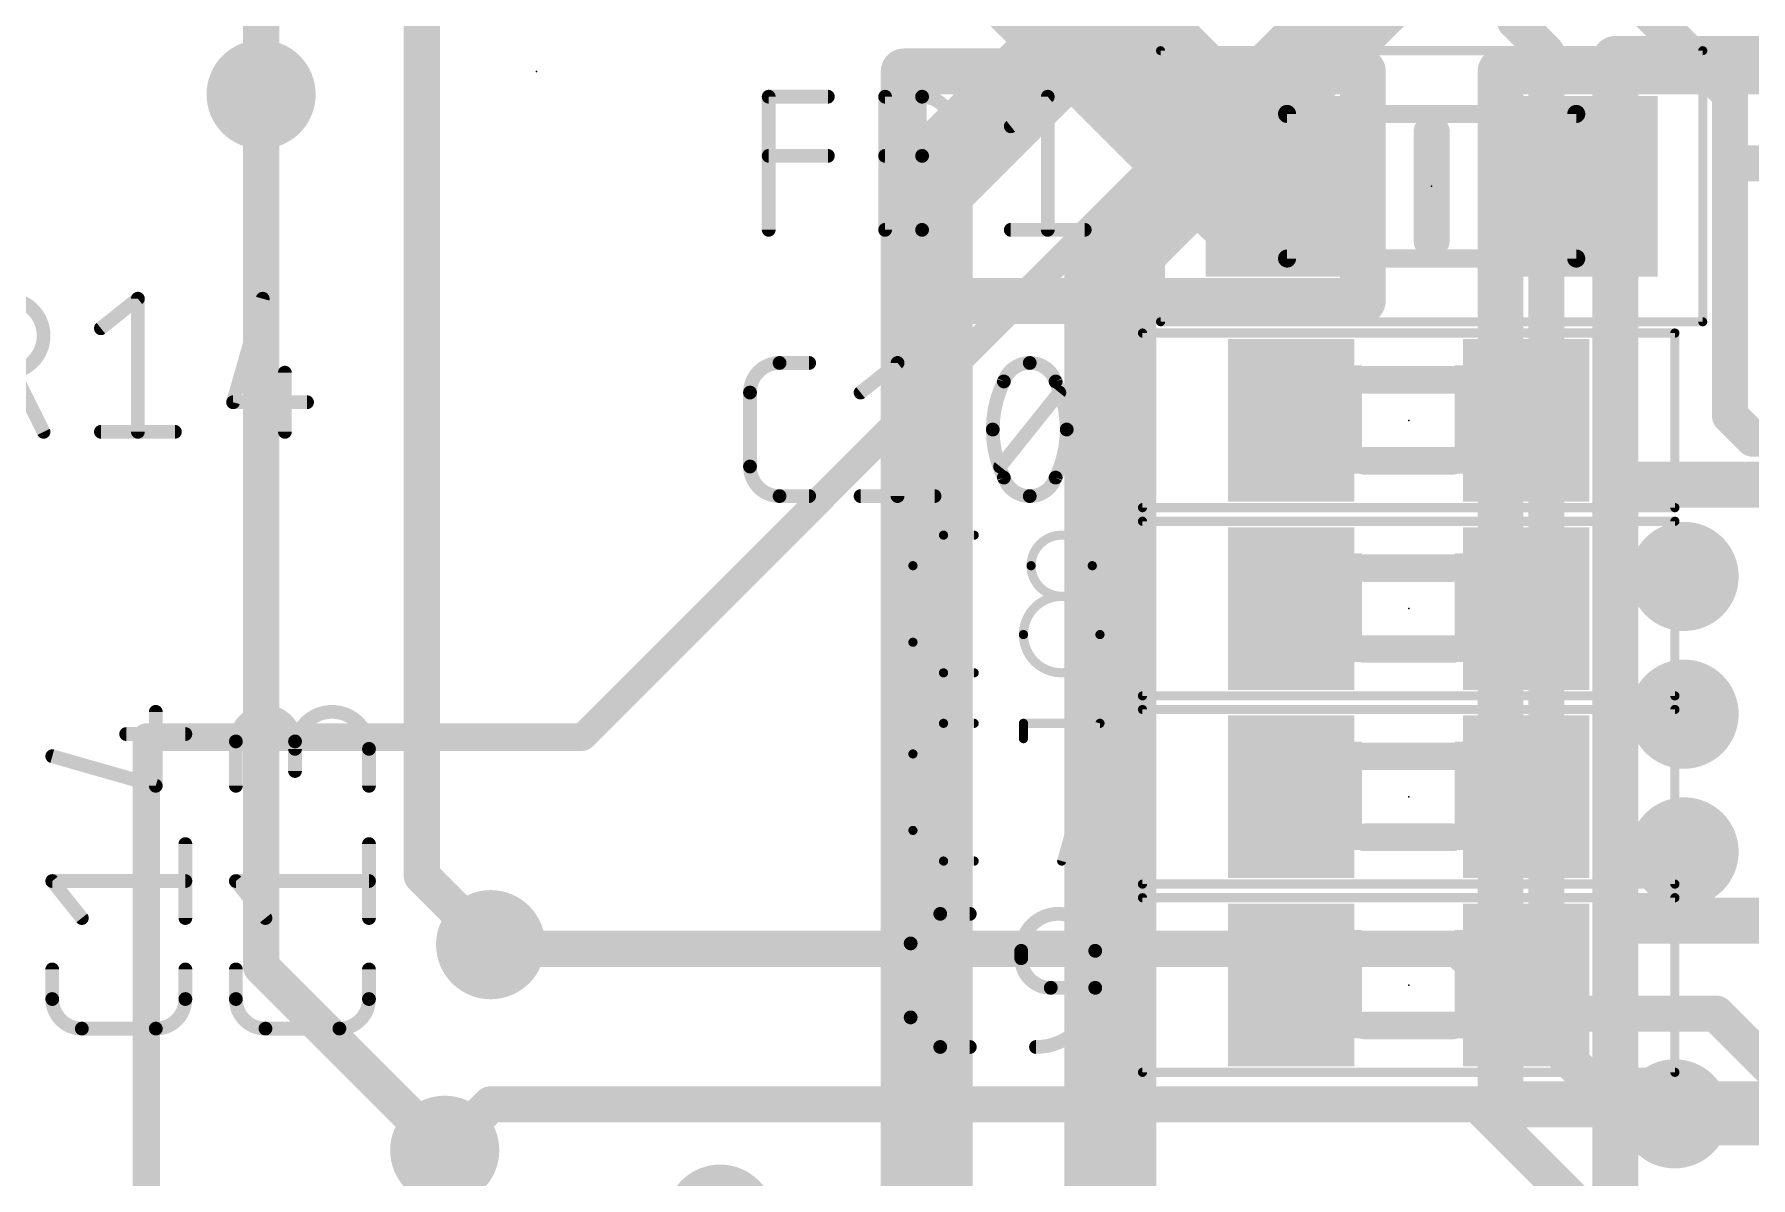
# Model space of a CAD drawing. Extents: x -2.4 to 71.8, y -0.8 to 95.3.
# Drawn here: x 34.94 to 44.44, y 19.66 to 25.99 of the extents above; entities that cross this region are included whole.
import ezdxf

# ---------------------------------------------------------------- set-up
doc = ezdxf.new("R2010")
doc.units = 0
for name, color, linetype in [('1', 12, 'CONTINUOUS'), ('15', 30, 'CONTINUOUS'), ('16', 132, 'CONTINUOUS'), ('18', 110, 'CONTINUOUS'), ('2', 41, 'CONTINUOUS'), ('21', 253, 'CONTINUOUS'), ('23', 53, 'CONTINUOUS'), ('24', 53, 'CONTINUOUS'), ('25', 253, 'CONTINUOUS'), ('39', 12, 'CONTINUOUS'), ('51', 253, 'CONTINUOUS')]:
    doc.layers.add(name, color=color, linetype=linetype)

# ---------------------------------------------------------------- blocks, each defined once
blk = doc.blocks.new('RECT')
blk.add_solid([(-0.5, -0.5), (0.5, -0.5), (-0.5, 0.5), (0.5, 0.5)])
blk = doc.blocks.new('ROUNDV')
at = {"const_width": 0.5}
blk.add_lwpolyline([(0, -0.25, 1), (0, 0.25, 1), (0, -0.25)], format="xyb", dxfattribs=at)

msp = doc.modelspace()

# ---------------------------------------------------------------- linework, layer by layer
at = {"layer": '1'}
for points, const_width in [([(41.6931, 25.146), (40.2795, 26.5596)], 0.8128), ([(43.688, 26.289), (44.323, 25.654)], 0.2), ([(39.751, 24.511), (39.751, 25.781)], 0.254), ([(39.751, 25.781), (42.291, 25.781)], 0.254), ([(42.291, 25.781), (42.291, 24.511)], 0.254), ([(43.053, 25.781), (43.053, 20.066)], 0.254), ([(44.577, 25.781), (43.053, 25.781)], 0.254), ([(44.323, 25.654), (44.323, 23.876)], 0.2), ([(41.872, 25.146), (41.6931, 25.146)], 0.8128), ([(42.291, 24.511), (39.751, 24.511)], 0.254), ([(44.45, 23.749), (44.323, 23.876)], 0.2), ([(46.352, 23.749), (44.45, 23.749)], 0.2), ([(43.053, 20.066), (44.577, 20.066)], 0.254), ([(44.0912, 19.939), (44.0166, 20.0136)], 0.2), ([(46.352, 19.939), (44.0912, 19.939)], 0.2)]:
    msp.add_lwpolyline(points, dxfattribs=dict(at, const_width=const_width))
for points, const_width in [([(39.8145, 25.781, 1), (39.6875, 25.781)], 0.127), ([(39.751, 25.8445, 1), (39.751, 25.7175)], 0.127), ([(42.3545, 25.781, 1), (42.2275, 25.781)], 0.127), ([(42.291, 25.7175, 1), (42.291, 25.8445)], 0.127), ([(43.1165, 25.781, 1), (42.9895, 25.781)], 0.127), ([(43.053, 25.8445, 1), (43.053, 25.7175)], 0.127), ([(44.373, 25.654, 1), (44.273, 25.654)], 0.1), ([(44.2876, 25.6186, 1), (44.3584, 25.6894)], 0.1), ([(41.6931, 25.3492, 1), (41.6931, 24.9428)], 0.4064), ([(41.872, 24.9428, 1), (41.872, 25.3492)], 0.4064), ([(41.5494, 25.0023, 1), (41.8368, 25.2897)], 0.4064), ([(39.751, 24.5745, 1), (39.751, 24.4475)], 0.127), ([(42.291, 24.4475, 1), (42.291, 24.5745)], 0.127), ([(39.6875, 24.511, 1), (39.8145, 24.511)], 0.127), ([(42.2275, 24.511, 1), (42.3545, 24.511)], 0.127), ([(44.3584, 23.9114, 1), (44.2876, 23.8406)], 0.1), ([(44.273, 23.876, 1), (44.373, 23.876)], 0.1), ([(44.45, 23.799, 1), (44.45, 23.699)], 0.1), ([(44.4146, 23.7136, 1), (44.4854, 23.7844)], 0.1), ([(43.053, 20.1295, 1), (43.053, 20.0025)], 0.127), ([(42.9895, 20.066, 1), (43.1165, 20.066)], 0.127), ([(44.0519, 20.0489, 1), (43.9812, 19.9782)], 0.1), ([(44.0912, 19.989, 1), (44.0912, 19.889)], 0.1), ([(44.0558, 19.9036, 1), (44.1265, 19.9744)], 0.1)]:
    msp.add_lwpolyline(points, format="xyb", dxfattribs=dict(at, const_width=const_width))
at = {"layer": '15'}
for points, const_width in [([(43.942, 28.067), (37.973, 22.098)], 0.1524), ([(45.847, 25.8503), (43.688, 25.8503)], 0.254), ([(43.688, 25.8503), (43.688, 16.891)], 0.254), ([(37.973, 22.098), (35.56, 22.098)], 0.1524), ([(35.56, 22.098), (35.56, 19.177)], 0.1524), ([(37.488, 20.9265), (37.465, 20.9495)], 0.2), ([(42.818, 20.9265), (37.488, 20.9265)], 0.2), ([(43.7309, 20.0136), (42.818, 20.9265)], 0.2), ([(37.211, 19.812), (37.465, 20.066)], 0.2), ([(42.926, 20.066), (37.465, 20.066)], 0.2), ([(44.323, 18.669), (42.926, 20.066)], 0.2), ([(44.0166, 20.0136), (43.7309, 20.0136)], 0.2)]:
    msp.add_lwpolyline(points, dxfattribs=dict(at, const_width=const_width))
for points, const_width in [([(43.688, 25.9138, 1), (43.688, 25.7868)], 0.127), ([(43.7515, 25.8503, 1), (43.6245, 25.8503)], 0.127), ([(35.56, 22.1361, 1), (35.56, 22.0599)], 0.0762), ([(35.5981, 22.098, 1), (35.5219, 22.098)], 0.0762), ([(37.9461, 22.1249, 1), (37.9999, 22.0711)], 0.0762), ([(37.973, 22.0599, 1), (37.973, 22.1361)], 0.0762), ([(37.5004, 20.9849, 1), (37.4296, 20.9141)], 0.1), ([(37.488, 20.9765, 1), (37.488, 20.8765)], 0.1), ([(37.4526, 20.8911, 1), (37.5234, 20.9619)], 0.1), ([(42.8534, 20.9619, 1), (42.7827, 20.8911)], 0.1), ([(42.818, 20.8765, 1), (42.818, 20.9765)], 0.1), ([(37.465, 20.116, 1), (37.465, 20.016)], 0.1), ([(37.5004, 20.0306, 1), (37.4296, 20.1014)], 0.1), ([(42.9614, 20.1014, 1), (42.8906, 20.0306)], 0.1), ([(42.926, 20.016, 1), (42.926, 20.116)], 0.1), ([(43.7309, 20.0636, 1), (43.7309, 19.9636)], 0.1), ([(43.6956, 19.9782, 1), (43.7663, 20.0489)], 0.1), ([(44.0166, 19.9636, 1), (44.0166, 20.0636)], 0.1), ([(37.1756, 19.8474, 1), (37.2464, 19.7766)], 0.1)]:
    msp.add_lwpolyline(points, format="xyb", dxfattribs=dict(at, const_width=const_width))
at = {"layer": '16'}
for points, const_width in [([(36.195, 26.67), (36.195, 25.654)], 0.2), ([(43.688, 26.289), (44.323, 25.654)], 0.2), ([(44.323, 25.654), (44.323, 25.273)], 0.2), ([(44.323, 25.273), (45.3893, 25.273)], 0.2), ([(44.577, 23.495), (43.688, 23.495)], 0.254), ([(43.688, 23.495), (43.688, 21.082)], 0.254), ([(43.688, 21.082), (44.577, 21.082)], 0.254)]:
    msp.add_lwpolyline(points, dxfattribs=dict(at, const_width=const_width))
for points, const_width in [([(44.373, 25.654, 1), (44.273, 25.654)], 0.1), ([(44.2876, 25.6186, 1), (44.3584, 25.6894)], 0.1), ([(36.145, 25.654, 1), (36.245, 25.654)], 0.1), ([(44.323, 25.323, 1), (44.323, 25.223)], 0.1), ([(44.273, 25.273, 1), (44.373, 25.273)], 0.1), ([(43.688, 23.5585, 1), (43.688, 23.4315)], 0.127), ([(43.7515, 23.495, 1), (43.6245, 23.495)], 0.127), ([(43.688, 21.1455, 1), (43.688, 21.0185)], 0.127), ([(43.6245, 21.082, 1), (43.7515, 21.082)], 0.127)]:
    msp.add_lwpolyline(points, format="xyb", dxfattribs=dict(at, const_width=const_width))
at = {"layer": '2'}
for points, const_width in [([(43.1335, 29.0025), (43.1335, 26.0593)], 0.2), ([(37.084, 21.3305), (37.084, 26.67)], 0.2), ([(39.878, 25.146), (41.148, 26.416)], 0.508), ([(40.894, 24.765), (42.418, 26.289)], 0.508), ([(43.1335, 26.0593), (43.307, 25.8858)], 0.2), ([(43.307, 25.8858), (43.307, 20.701)], 0.2), ([(36.195, 25.654), (36.195, 20.828)], 0.2), ([(39.878, 13.97), (39.878, 25.146)], 0.508), ([(40.894, 13.208), (40.894, 24.765)], 0.508), ([(37.465, 20.9495), (37.084, 21.3305)], 0.2), ([(36.195, 20.828), (37.211, 19.812)], 0.2), ([(43.307, 20.701), (43.4399, 20.5681)], 0.2), ([(43.4399, 20.5681), (44.2463, 20.5681)], 0.2), ([(44.2463, 20.5681), (45.1294, 19.685)], 0.2)]:
    msp.add_lwpolyline(points, dxfattribs=dict(at, const_width=const_width))
for points, const_width in [([(43.1689, 26.0947, 1), (43.0981, 26.024)], 0.1), ([(43.0835, 26.0593, 1), (43.1835, 26.0593)], 0.1), ([(43.357, 25.8858, 1), (43.257, 25.8858)], 0.1), ([(43.2716, 25.8505, 1), (43.3424, 25.9212)], 0.1), ([(36.245, 25.654, 1), (36.145, 25.654)], 0.1), ([(40.005, 25.146, 1), (39.751, 25.146)], 0.254), ([(39.7882, 25.2358, 1), (39.9678, 25.0562)], 0.254), ([(41.021, 24.765, 1), (40.767, 24.765)], 0.254), ([(40.8042, 24.8548, 1), (40.9838, 24.6752)], 0.254), ([(37.1194, 21.3659, 1), (37.0486, 21.2951)], 0.1), ([(37.034, 21.3305, 1), (37.134, 21.3305)], 0.1), ([(37.4296, 20.9141, 1), (37.5004, 20.9849)], 0.1), ([(36.2304, 20.8634, 1), (36.1596, 20.7926)], 0.1), ([(36.145, 20.828, 1), (36.245, 20.828)], 0.1), ([(43.3424, 20.7364, 1), (43.2716, 20.6656)], 0.1), ([(43.257, 20.701, 1), (43.357, 20.701)], 0.1), ([(43.4399, 20.6181, 1), (43.4399, 20.5181)], 0.1), ([(43.4046, 20.5327, 1), (43.4753, 20.6034)], 0.1), ([(44.2816, 20.6034, 1), (44.2109, 20.5327)], 0.1), ([(44.2463, 20.5181, 1), (44.2463, 20.6181)], 0.1), ([(37.1756, 19.7766, 1), (37.2464, 19.8474)], 0.1)]:
    msp.add_lwpolyline(points, format="xyb", dxfattribs=dict(at, const_width=const_width))
at = {"layer": '21', "const_width": 0.2}
msp.add_lwpolyline([(42.672, 25.446), (42.672, 24.846)], dxfattribs=at)
at = {"layer": '21', "const_width": 0.1}
for points in [[(42.722, 25.446, 1), (42.622, 25.446)], [(42.622, 24.846, 1), (42.722, 24.846)]]:
    msp.add_lwpolyline(points, format="xyb", dxfattribs=at)
at = {"layer": '23'}
for p in [(42.672, 25.146), (42.545, 23.8506), (42.545, 22.8092), (42.545, 21.7678), (42.545, 20.7264)]:
    msp.add_point(p, dxfattribs=at)
at = {"layer": '24'}
msp.add_point((37.719, 25.781), dxfattribs=at)
at = {"layer": '25'}
for points, const_width in [([(39.0036, 24.9047), (39.0036, 25.6413)], 0.0762), ([(39.0036, 25.6413), (39.331, 25.6413)], 0.0762), ([(39.6478, 24.9047), (39.6478, 25.6413)], 0.0762), ([(39.6478, 25.6413), (39.8524, 25.6413)], 0.0762), ([(40.3432, 25.4776), (40.5478, 25.6413)], 0.0762), ([(40.5478, 25.6413), (40.5478, 24.9047)], 0.0762), ([(39.0036, 25.3139), (39.331, 25.3139)], 0.0762), ([(39.6478, 25.3139), (39.8524, 25.3139)], 0.0762), ([(39.8524, 24.9047), (39.6478, 24.9047)], 0.0762), ([(40.3432, 24.9047), (40.7524, 24.9047)], 0.0762), ([(35.3085, 24.36), (35.5131, 24.5237)], 0.0762), ([(35.5131, 24.5237), (35.5131, 23.7871)], 0.0762), ([(36.2037, 24.5237), (36.04, 23.9508)], 0.0762), ([(34.9913, 23.7871), (34.8276, 24.1145)], 0.0762), ([(36.3265, 24.1145), (36.3265, 23.7871)], 0.0762), ([(39.0638, 24.1681), (39.2275, 24.1681)], 0.0762), ([(39.512, 24.0044), (39.7166, 24.1681)], 0.0762), ([(39.7166, 24.1681), (39.7166, 23.4315)], 0.0762), ([(38.9001, 23.5952), (38.9001, 24.0044)], 0.0762), ([(40.2844, 23.5952), (40.6118, 24.0044)], 0.0762), ([(36.04, 23.9508), (36.4492, 23.9508)], 0.0762), ([(35.3085, 23.7871), (35.7177, 23.7871)], 0.0762), ([(39.2275, 23.4315), (39.0638, 23.4315)], 0.0762), ([(39.512, 23.4315), (39.9212, 23.4315)], 0.0762), ([(39.9711, 23.2156), (40.1405, 23.2156)], 0.0508), ([(39.8018, 22.6229), (39.8018, 23.0463)], 0.0508), ([(40.1405, 22.4536), (39.9711, 22.4536)], 0.0508), ([(35.6122, 21.8285), (35.6122, 22.2378)], 0.0762), ([(35.4485, 22.115), (35.7759, 22.115)], 0.0762), ([(39.9711, 22.1742), (40.1405, 22.1742)], 0.0508), ([(40.4133, 22.0895), (40.4133, 22.1742)], 0.0508), ([(40.4133, 22.1742), (40.8366, 22.1742)], 0.0508), ([(40.8366, 22.1742), (40.625, 21.4122)], 0.0508), ([(36.0553, 21.8285), (36.0553, 22.0741)], 0.0762), ([(36.3827, 22.0741), (36.3827, 21.9104)], 0.0762), ([(36.7919, 21.8285), (36.7919, 22.0331)], 0.0762), ([(35.0393, 21.9922), (35.6122, 21.8285)], 0.0762), ([(39.8018, 21.5815), (39.8018, 22.0049)], 0.0508), ([(35.7759, 21.097), (35.7759, 21.5062)], 0.0762), ([(36.7919, 21.097), (36.7919, 21.5062)], 0.0762), ([(40.1405, 21.4122), (39.9711, 21.4122)], 0.0508), ([(35.203, 21.097), (35.0393, 21.3016)], 0.0762), ([(35.0393, 21.3016), (35.7759, 21.3016)], 0.0762), ([(36.219, 21.097), (36.0553, 21.3016)], 0.0762), ([(36.0553, 21.3016), (36.7919, 21.3016)], 0.0762), ([(39.9528, 21.1201), (40.1165, 21.1201)], 0.0762), ([(39.7891, 20.5472), (39.7891, 20.9564)], 0.0762), ([(40.401, 20.8746), (40.401, 20.9155)], 0.0762), ([(40.8102, 20.9155), (40.8102, 20.7109)], 0.0762), ([(35.0393, 20.6488), (35.0393, 20.8125)], 0.0762), ([(35.7759, 20.8125), (35.7759, 20.6488)], 0.0762), ([(36.0553, 20.6488), (36.0553, 20.8125)], 0.0762), ([(36.7919, 20.8125), (36.7919, 20.6488)], 0.0762), ([(40.8102, 20.7109), (40.5647, 20.7109)], 0.0762), ([(35.6122, 20.4851), (35.203, 20.4851)], 0.0762), ([(36.6282, 20.4851), (36.219, 20.4851)], 0.0762), ([(40.1165, 20.3835), (39.9528, 20.3835)], 0.0762)]:
    msp.add_lwpolyline(points, dxfattribs=dict(at, const_width=const_width))
for points, const_width in [([(39.0036, 25.6604, 1), (39.0036, 25.6223)], 0.0381), ([(39.0227, 25.6413, 1), (38.9846, 25.6413)], 0.0381), ([(39.331, 25.6223, 1), (39.331, 25.6604)], 0.0381), ([(39.6668, 25.6413, 1), (39.6287, 25.6413)], 0.0381), ([(39.6478, 25.6604, 1), (39.6478, 25.6223)], 0.0381), ([(39.8524, 25.3139, 1), (39.8524, 25.6413)], 0.0762), ([(39.8524, 25.6604, 1), (39.8524, 25.6223)], 0.0381), ([(39.8524, 25.6223, 1), (39.8524, 25.6604)], 0.0381), ([(40.5668, 25.6413, 1), (40.5287, 25.6413)], 0.0381), ([(40.5597, 25.6264, 1), (40.5359, 25.6562)], 0.0381), ([(40.3313, 25.4925, 1), (40.3551, 25.4627)], 0.0381), ([(39.0036, 25.333, 1), (39.0036, 25.2949)], 0.0381), ([(39.331, 25.2949, 1), (39.331, 25.333)], 0.0381), ([(39.6478, 25.333, 1), (39.6478, 25.2949)], 0.0381), ([(39.8524, 24.9047, 1), (39.8524, 25.3139)], 0.0762), ([(39.8524, 25.333, 1), (39.8524, 25.2949)], 0.0381), ([(39.8524, 25.333, 1), (39.8524, 25.2949)], 0.0381), ([(39.8524, 25.2949, 1), (39.8524, 25.333)], 0.0381), ([(38.9846, 24.9047, 1), (39.0227, 24.9047)], 0.0381), ([(39.6478, 24.9238, 1), (39.6478, 24.8857)], 0.0381), ([(39.6287, 24.9047, 1), (39.6668, 24.9047)], 0.0381), ([(39.8524, 24.9237, 1), (39.8524, 24.8856)], 0.0381), ([(39.8524, 24.8857, 1), (39.8524, 24.9238)], 0.0381), ([(40.3432, 24.9238, 1), (40.3432, 24.8857)], 0.0381), ([(40.5287, 24.9047, 1), (40.5668, 24.9047)], 0.0381), ([(40.7524, 24.8857, 1), (40.7524, 24.9238)], 0.0381), ([(34.7867, 24.1145, 1), (34.7867, 24.5237)], 0.0762), ([(35.5322, 24.5237, 1), (35.4941, 24.5237)], 0.0381), ([(35.525, 24.5088, 1), (35.5012, 24.5386)], 0.0381), ([(36.222, 24.5185, 1), (36.1854, 24.5289)], 0.0381), ([(35.2966, 24.3749, 1), (35.3204, 24.3451)], 0.0381), ([(36.3455, 24.1145, 1), (36.3074, 24.1145)], 0.0381), ([(39.0638, 24.1681, 0.4142), (38.9001, 24.0044)], 0.0762), ([(39.0638, 24.1872, 1), (39.0638, 24.1491)], 0.0381), ([(39.0638, 24.1491, 1), (39.0638, 24.1871)], 0.0381), ([(39.2275, 24.1491, 1), (39.2275, 24.1872)], 0.0381), ([(39.7357, 24.1681, 1), (39.6976, 24.1681)], 0.0381), ([(39.7285, 24.1532, 1), (39.7047, 24.183)], 0.0381), ([(40.4481, 24.1681, 0.3205), (40.3049, 24.0658)], 0.0762), ([(40.5914, 24.0658, 0.3205), (40.4481, 24.1681)], 0.0762), ([(40.4481, 24.1871, 1), (40.4481, 24.1491)], 0.0381), ([(40.4481, 24.1491, 1), (40.4481, 24.1872)], 0.0381), ([(38.9192, 24.0044, 1), (38.8811, 24.0044)], 0.0381), ([(39.5001, 24.0193, 1), (39.5239, 23.9895)], 0.0381), ([(40.3049, 24.0658, 0.1139), (40.2435, 23.7998)], 0.0762), ([(40.2869, 24.072, 1), (40.3229, 24.0596)], 0.0381), ([(40.322, 24.0574, 1), (40.2878, 24.0741)], 0.0381), ([(40.6085, 24.0741, 1), (40.5742, 24.0574)], 0.0381), ([(40.6528, 23.7998, 0.1139), (40.5914, 24.0658)], 0.0762), ([(40.5733, 24.0596, 1), (40.6094, 24.072)], 0.0381), ([(40.6267, 23.9925, 1), (40.597, 24.0163)], 0.0381), ([(36.04, 23.9698, 1), (36.04, 23.9317)], 0.0381), ([(36.0217, 23.956, 1), (36.0583, 23.9456)], 0.0381), ([(36.4492, 23.9317, 1), (36.4492, 23.9698)], 0.0381), ([(38.8811, 24.0044, 1), (38.9192, 24.0044)], 0.0381), ([(40.2435, 23.7998, 0.1139), (40.3049, 23.5338)], 0.0762), ([(40.2626, 23.7998, 1), (40.2245, 23.7998)], 0.0381), ([(40.5914, 23.5338, 0.1139), (40.6528, 23.7998)], 0.0762), ([(40.6718, 23.7998, 1), (40.6337, 23.7998)], 0.0381), ([(34.9743, 23.7786, 1), (35.0084, 23.7956)], 0.0381), ([(35.3085, 23.8062, 1), (35.3085, 23.7681)], 0.0381), ([(35.4941, 23.7871, 1), (35.5322, 23.7871)], 0.0381), ([(35.7177, 23.7681, 1), (35.7177, 23.8062)], 0.0381), ([(36.3074, 23.7871, 1), (36.3455, 23.7871)], 0.0381), ([(40.2245, 23.7998, 1), (40.2626, 23.7998)], 0.0381), ([(40.6337, 23.7998, 1), (40.6718, 23.7998)], 0.0381), ([(38.9001, 23.5952, 0.4142), (39.0638, 23.4315)], 0.0762), ([(38.9192, 23.5952, 1), (38.8811, 23.5952)], 0.0381), ([(38.8811, 23.5952, 1), (38.9192, 23.5952)], 0.0381), ([(40.2696, 23.6071, 1), (40.2993, 23.5833)], 0.0381), ([(40.3049, 23.5338, 0.3205), (40.4481, 23.4315)], 0.0762), ([(40.3229, 23.54, 1), (40.2869, 23.5276)], 0.0381), ([(40.2878, 23.5255, 1), (40.322, 23.5422)], 0.0381), ([(40.4481, 23.4315, 0.3205), (40.5914, 23.5338)], 0.0762), ([(40.5742, 23.5422, 1), (40.6085, 23.5255)], 0.0381), ([(40.6094, 23.5276, 1), (40.5733, 23.54)], 0.0381), ([(39.0638, 23.4505, 1), (39.0638, 23.4124)], 0.0381), ([(39.0638, 23.4124, 1), (39.0638, 23.4505)], 0.0381), ([(39.2275, 23.4124, 1), (39.2275, 23.4505)], 0.0381), ([(39.512, 23.4505, 1), (39.512, 23.4124)], 0.0381), ([(39.9212, 23.4124, 1), (39.9212, 23.4505)], 0.0381), ([(40.4481, 23.4505, 1), (40.4481, 23.4125)], 0.0381), ([(40.4481, 23.4125, 1), (40.4481, 23.4505)], 0.0381), ([(39.6976, 23.4315, 1), (39.7357, 23.4315)], 0.0381), ([(39.9711, 23.2156, 0.4142), (39.8018, 23.0463)], 0.0508), ([(39.9711, 23.2283, 1), (39.9711, 23.2029)], 0.0254), ([(39.9711, 23.2029, 1), (39.9711, 23.2283)], 0.0254), ([(40.1405, 23.2029, 1), (40.1405, 23.2283)], 0.0254), ([(40.7943, 23.0463, 1), (40.4556, 23.0463)], 0.0508), ([(39.8145, 23.0463, 1), (39.7891, 23.0463)], 0.0254), ([(39.7891, 23.0463, 1), (39.8145, 23.0463)], 0.0254), ([(40.4556, 23.0463, 1), (40.7943, 23.0463)], 0.0508), ([(40.4683, 23.0463, 1), (40.4429, 23.0463)], 0.0254), ([(40.4429, 23.0463, 1), (40.4683, 23.0463)], 0.0254), ([(40.807, 23.0463, 1), (40.7816, 23.0463)], 0.0254), ([(40.7816, 23.0463, 1), (40.807, 23.0463)], 0.0254), ([(40.8366, 22.6653, 1), (40.4133, 22.6653)], 0.0508), ([(39.8018, 22.6229, 0.4142), (39.9711, 22.4536)], 0.0508), ([(39.8145, 22.6229, 1), (39.7891, 22.6229)], 0.0254), ([(39.7891, 22.6229, 1), (39.8145, 22.6229)], 0.0254), ([(40.4133, 22.6653, 1), (40.8366, 22.6653)], 0.0508), ([(40.426, 22.6653, 1), (40.4006, 22.6653)], 0.0254), ([(40.4006, 22.6653, 1), (40.426, 22.6653)], 0.0254), ([(40.8493, 22.6653, 1), (40.8239, 22.6653)], 0.0254), ([(40.8239, 22.6653, 1), (40.8493, 22.6653)], 0.0254), ([(39.9711, 22.4663, 1), (39.9711, 22.4409)], 0.0254), ([(39.9711, 22.4409, 1), (39.9711, 22.4663)], 0.0254), ([(40.1405, 22.4409, 1), (40.1405, 22.4663)], 0.0254), ([(35.6313, 22.2378, 1), (35.5932, 22.2378)], 0.0381), ([(36.3827, 22.0741, 1), (36.0553, 22.0741)], 0.0762), ([(36.7919, 22.0331, 1), (36.3827, 22.0331)], 0.0762), ([(35.4485, 22.134, 1), (35.4485, 22.0959)], 0.0381), ([(35.7759, 22.0959, 1), (35.7759, 22.134)], 0.0381), ([(39.9711, 22.1742, 0.4142), (39.8018, 22.0049)], 0.0508), ([(39.9711, 22.1869, 1), (39.9711, 22.1615)], 0.0254), ([(39.9711, 22.1615, 1), (39.9711, 22.1869)], 0.0254), ([(40.1405, 22.1615, 1), (40.1405, 22.1869)], 0.0254), ([(40.426, 22.1742, 1), (40.4006, 22.1742)], 0.0254), ([(40.4133, 22.1869, 1), (40.4133, 22.1615)], 0.0254), ([(40.8489, 22.1708, 1), (40.8244, 22.1776)], 0.0254), ([(40.8366, 22.1615, 1), (40.8366, 22.1869)], 0.0254), ([(36.0744, 22.0741, 1), (36.0363, 22.0741)], 0.0381), ([(36.0363, 22.0741, 1), (36.0744, 22.0741)], 0.0381), ([(36.4017, 22.0741, 1), (36.3636, 22.0741)], 0.0381), ([(36.3636, 22.0741, 1), (36.4017, 22.0741)], 0.0381), ([(36.3636, 22.0331, 1), (36.4017, 22.0331)], 0.0381), ([(36.8109, 22.0331, 1), (36.7728, 22.0331)], 0.0381), ([(36.7728, 22.0331, 1), (36.8109, 22.0331)], 0.0381), ([(40.4006, 22.0895, 1), (40.426, 22.0895)], 0.0254), ([(35.0445, 22.0105, 1), (35.0341, 21.9739)], 0.0381), ([(39.8145, 22.0049, 1), (39.7891, 22.0049)], 0.0254), ([(39.7891, 22.0049, 1), (39.8145, 22.0049)], 0.0254), ([(35.5932, 21.8285, 1), (35.6313, 21.8285)], 0.0381), ([(35.607, 21.8102, 1), (35.6174, 21.8468)], 0.0381), ([(36.0363, 21.8285, 1), (36.0744, 21.8285)], 0.0381), ([(36.3636, 21.9104, 1), (36.4017, 21.9104)], 0.0381), ([(36.7728, 21.8285, 1), (36.8109, 21.8285)], 0.0381), ([(39.8018, 21.5815, 0.4142), (39.9711, 21.4122)], 0.0508), ([(39.8145, 21.5815, 1), (39.7891, 21.5815)], 0.0254), ([(39.7891, 21.5815, 1), (39.8145, 21.5815)], 0.0254), ([(35.795, 21.5062, 1), (35.7569, 21.5062)], 0.0381), ([(36.8109, 21.5062, 1), (36.7728, 21.5062)], 0.0381), ([(39.9711, 21.4249, 1), (39.9711, 21.3995)], 0.0254), ([(39.9711, 21.3995, 1), (39.9711, 21.4249)], 0.0254), ([(40.1405, 21.3995, 1), (40.1405, 21.4249)], 0.0254), ([(40.6127, 21.4156, 1), (40.6372, 21.4088)], 0.0254), ([(35.0542, 21.3135, 1), (35.0244, 21.2897)], 0.0381), ([(35.0393, 21.3207, 1), (35.0393, 21.2826)], 0.0381), ([(35.7759, 21.2826, 1), (35.7759, 21.3207)], 0.0381), ([(36.0702, 21.3135, 1), (36.0404, 21.2897)], 0.0381), ([(36.0553, 21.3207, 1), (36.0553, 21.2826)], 0.0381), ([(36.7919, 21.2826, 1), (36.7919, 21.3207)], 0.0381), ([(35.1881, 21.0851, 1), (35.2179, 21.1089)], 0.0381), ([(35.7569, 21.097, 1), (35.795, 21.097)], 0.0381), ([(36.2041, 21.0851, 1), (36.2339, 21.1089)], 0.0381), ([(36.7728, 21.097, 1), (36.8109, 21.097)], 0.0381), ([(39.9528, 21.1201, 0.4142), (39.7891, 20.9564)], 0.0762), ([(39.9528, 21.1392, 1), (39.9528, 21.1011)], 0.0381), ([(39.9528, 21.1011, 1), (39.9528, 21.1391)], 0.0381), ([(40.1165, 21.1011, 1), (40.1165, 21.1392)], 0.0381), ([(40.8102, 20.9155, 1), (40.401, 20.9155)], 0.0762), ([(39.8082, 20.9564, 1), (39.7701, 20.9564)], 0.0381), ([(39.7701, 20.9564, 1), (39.8082, 20.9564)], 0.0381), ([(40.4201, 20.9155, 1), (40.382, 20.9155)], 0.0381), ([(40.382, 20.9155, 1), (40.4201, 20.9155)], 0.0381), ([(40.401, 20.8746, 0.4142), (40.5647, 20.7109)], 0.0762), ([(40.4201, 20.8746, 1), (40.382, 20.8746)], 0.0381), ([(40.8293, 20.9155, 1), (40.7912, 20.9155)], 0.0381), ([(40.7912, 20.9155, 1), (40.8293, 20.9155)], 0.0381), ([(35.0584, 20.8125, 1), (35.0203, 20.8125)], 0.0381), ([(35.795, 20.8125, 1), (35.7569, 20.8125)], 0.0381), ([(36.0744, 20.8125, 1), (36.0363, 20.8125)], 0.0381), ([(36.8109, 20.8125, 1), (36.7728, 20.8125)], 0.0381), ([(40.382, 20.8746, 1), (40.4201, 20.8746)], 0.0381), ([(40.4828, 20.3835, 0.4142), (40.8102, 20.7109)], 0.0762), ([(40.5647, 20.7299, 1), (40.5647, 20.6918)], 0.0381), ([(40.5647, 20.6918, 1), (40.5647, 20.7299)], 0.0381), ([(40.8293, 20.7109, 1), (40.7912, 20.7109)], 0.0381), ([(40.7912, 20.7109, 1), (40.8293, 20.7109)], 0.0381), ([(40.8102, 20.6918, 1), (40.8102, 20.7299)], 0.0381), ([(35.0393, 20.6488, 0.4142), (35.203, 20.4851)], 0.0762), ([(35.0583, 20.6488, 1), (35.0202, 20.6488)], 0.0381), ([(35.0203, 20.6488, 1), (35.0584, 20.6488)], 0.0381), ([(35.6122, 20.4851, 0.4142), (35.7759, 20.6488)], 0.0762), ([(35.795, 20.6488, 1), (35.7569, 20.6488)], 0.0381), ([(35.7569, 20.6488, 1), (35.795, 20.6488)], 0.0381), ([(36.0553, 20.6488, 0.4142), (36.219, 20.4851)], 0.0762), ([(36.0743, 20.6488, 1), (36.0362, 20.6488)], 0.0381), ([(36.0363, 20.6488, 1), (36.0744, 20.6488)], 0.0381), ([(36.6282, 20.4851, 0.4142), (36.7919, 20.6488)], 0.0762), ([(36.8109, 20.6488, 1), (36.7728, 20.6488)], 0.0381), ([(36.7728, 20.6488, 1), (36.8109, 20.6488)], 0.0381), ([(35.203, 20.5042, 1), (35.203, 20.4661)], 0.0381), ([(35.203, 20.4661, 1), (35.203, 20.5042)], 0.0381), ([(35.6122, 20.5042, 1), (35.6122, 20.4661)], 0.0381), ([(35.6122, 20.4661, 1), (35.6122, 20.5042)], 0.0381), ([(36.219, 20.5042, 1), (36.219, 20.4661)], 0.0381), ([(36.219, 20.4661, 1), (36.219, 20.5042)], 0.0381), ([(36.6282, 20.5042, 1), (36.6282, 20.4661)], 0.0381), ([(36.6282, 20.4661, 1), (36.6282, 20.5042)], 0.0381), ([(39.7891, 20.5472, 0.4142), (39.9528, 20.3835)], 0.0762), ([(39.8082, 20.5472, 1), (39.7701, 20.5472)], 0.0381), ([(39.7701, 20.5472, 1), (39.8082, 20.5472)], 0.0381), ([(39.9528, 20.4026, 1), (39.9528, 20.3645)], 0.0381), ([(39.9528, 20.3645, 1), (39.9528, 20.4026)], 0.0381), ([(40.1165, 20.3645, 1), (40.1165, 20.4026)], 0.0381), ([(40.4828, 20.4025, 1), (40.4828, 20.3644)], 0.0381)]:
    msp.add_lwpolyline(points, format="xyb", dxfattribs=dict(at, const_width=const_width))
at = {"layer": '39', "const_width": 0.0508}
for points in [[(41.072, 23.3676), (41.072, 24.3336)], [(41.072, 24.3336), (44.018, 24.3336)], [(44.018, 24.3336), (44.018, 23.3676)], [(44.018, 23.3676), (41.072, 23.3676)], [(41.072, 22.3262), (41.072, 23.2922)], [(41.072, 23.2922), (44.018, 23.2922)], [(44.018, 23.2922), (44.018, 22.3262)], [(44.018, 22.3262), (41.072, 22.3262)], [(41.072, 21.2848), (41.072, 22.2508)], [(41.072, 22.2508), (44.018, 22.2508)], [(44.018, 22.2508), (44.018, 21.2848)], [(44.018, 21.2848), (41.072, 21.2848)], [(41.072, 20.2434), (41.072, 21.2094)], [(41.072, 21.2094), (44.018, 21.2094)], [(44.018, 21.2094), (44.018, 20.2434)], [(44.018, 20.2434), (41.072, 20.2434)]]:
    msp.add_lwpolyline(points, dxfattribs=at)
at = {"layer": '39', "const_width": 0.0254}
for points in [[(41.0847, 24.3336, 1), (41.0593, 24.3336)], [(41.072, 24.3463, 1), (41.072, 24.3209)], [(44.0307, 24.3336, 1), (44.0053, 24.3336)], [(44.018, 24.3209, 1), (44.018, 24.3463)], [(41.072, 23.3803, 1), (41.072, 23.3549)], [(41.0593, 23.3676, 1), (41.0847, 23.3676)], [(44.0053, 23.3676, 1), (44.0307, 23.3676)], [(44.018, 23.3549, 1), (44.018, 23.3803)], [(41.0847, 23.2922, 1), (41.0593, 23.2922)], [(41.072, 23.3049, 1), (41.072, 23.2795)], [(44.0307, 23.2922, 1), (44.0053, 23.2922)], [(44.018, 23.2795, 1), (44.018, 23.3049)], [(41.072, 22.3389, 1), (41.072, 22.3135)], [(41.0593, 22.3262, 1), (41.0847, 22.3262)], [(44.0053, 22.3262, 1), (44.0307, 22.3262)], [(44.018, 22.3135, 1), (44.018, 22.3389)], [(41.0847, 22.2508, 1), (41.0593, 22.2508)], [(41.072, 22.2635, 1), (41.072, 22.2381)], [(44.0307, 22.2508, 1), (44.0053, 22.2508)], [(44.018, 22.2381, 1), (44.018, 22.2635)], [(41.072, 21.2975, 1), (41.072, 21.2721)], [(41.0593, 21.2848, 1), (41.0847, 21.2848)], [(44.0053, 21.2848, 1), (44.0307, 21.2848)], [(44.018, 21.2721, 1), (44.018, 21.2975)], [(41.0847, 21.2094, 1), (41.0593, 21.2094)], [(41.072, 21.2221, 1), (41.072, 21.1967)], [(44.0307, 21.2094, 1), (44.0053, 21.2094)], [(44.018, 21.1967, 1), (44.018, 21.2221)], [(41.072, 20.2561, 1), (41.072, 20.2307)], [(41.0593, 20.2434, 1), (41.0847, 20.2434)], [(44.0053, 20.2434, 1), (44.0307, 20.2434)], [(44.018, 20.2307, 1), (44.018, 20.2561)]]:
    msp.add_lwpolyline(points, format="xyb", dxfattribs=at)
at = {"layer": '51'}
for points, const_width in [([(41.172, 25.896), (44.172, 25.896)], 0.05), ([(41.172, 24.396), (41.172, 25.896)], 0.05), ([(44.172, 25.896), (44.172, 24.396)], 0.05), ([(41.872, 25.546), (43.472, 25.546)], 0.1), ([(41.872, 24.746), (41.872, 25.546)], 0.1), ([(43.472, 25.546), (43.472, 24.746)], 0.1), ([(43.472, 24.746), (41.872, 24.746)], 0.1), ([(44.172, 24.396), (41.172, 24.396)], 0.05), ([(42.3, 24.0746), (42.79, 24.0746)], 0.1524), ([(42.79, 23.6266), (42.3, 23.6266)], 0.1524), ([(42.3, 23.0332), (42.79, 23.0332)], 0.1524), ([(42.79, 22.5852), (42.3, 22.5852)], 0.1524), ([(42.3, 21.9918), (42.79, 21.9918)], 0.1524), ([(42.79, 21.5438), (42.3, 21.5438)], 0.1524), ([(42.3, 20.9504), (42.79, 20.9504)], 0.1524), ([(42.79, 20.5024), (42.3, 20.5024)], 0.1524)]:
    msp.add_lwpolyline(points, dxfattribs=dict(at, const_width=const_width))
for points, const_width in [([(41.172, 25.9085, 1), (41.172, 25.8835)], 0.025), ([(41.1845, 25.896, 1), (41.1595, 25.896)], 0.025), ([(44.1845, 25.896, 1), (44.1595, 25.896)], 0.025), ([(44.172, 25.8835, 1), (44.172, 25.9085)], 0.025), ([(41.872, 25.571, 1), (41.872, 25.521)], 0.05), ([(41.897, 25.546, 1), (41.847, 25.546)], 0.05), ([(43.497, 25.546, 1), (43.447, 25.546)], 0.05), ([(43.472, 25.521, 1), (43.472, 25.571)], 0.05), ([(41.872, 24.771, 1), (41.872, 24.721)], 0.05), ([(43.472, 24.721, 1), (43.472, 24.771)], 0.05), ([(41.847, 24.746, 1), (41.897, 24.746)], 0.05), ([(43.447, 24.746, 1), (43.497, 24.746)], 0.05), ([(41.172, 24.4085, 1), (41.172, 24.3835)], 0.025), ([(41.1595, 24.396, 1), (41.1845, 24.396)], 0.025), ([(44.1595, 24.396, 1), (44.1845, 24.396)], 0.025), ([(44.172, 24.3835, 1), (44.172, 24.4085)], 0.025), ([(42.3, 24.1127, 1), (42.3, 24.0365)], 0.0762), ([(42.79, 24.0365, 1), (42.79, 24.1127)], 0.0762), ([(42.3, 23.6647, 1), (42.3, 23.5885)], 0.0762), ([(42.79, 23.5885, 1), (42.79, 23.6647)], 0.0762), ([(42.3, 23.0713, 1), (42.3, 22.9951)], 0.0762), ([(42.79, 22.9951, 1), (42.79, 23.0713)], 0.0762), ([(42.3, 22.6233, 1), (42.3, 22.5471)], 0.0762), ([(42.79, 22.5471, 1), (42.79, 22.6233)], 0.0762), ([(42.3, 22.0299, 1), (42.3, 21.9537)], 0.0762), ([(42.79, 21.9537, 1), (42.79, 22.0299)], 0.0762), ([(42.3, 21.5819, 1), (42.3, 21.5057)], 0.0762), ([(42.79, 21.5057, 1), (42.79, 21.5819)], 0.0762), ([(42.3, 20.9885, 1), (42.3, 20.9123)], 0.0762), ([(42.79, 20.9123, 1), (42.79, 20.9885)], 0.0762), ([(42.3, 20.5405, 1), (42.3, 20.4643)], 0.0762), ([(42.79, 20.4643, 1), (42.79, 20.5405)], 0.0762)]:
    msp.add_lwpolyline(points, format="xyb", dxfattribs=dict(at, const_width=const_width))

# ---------------------------------------------------------------- block references
at = {"layer": '1', "yscale": 0.9, "rotation": 90}
for p in [(41.872, 25.146), (43.472, 25.146)]:
    msp.add_blockref('RECT', p, dxfattribs=at)
at = {"layer": '1', "xscale": 0.7, "yscale": 0.9, "rotation": 180}
for p in [(41.895, 23.8506), (43.195, 23.8506), (41.895, 22.8092), (43.195, 22.8092), (41.895, 21.7678), (43.195, 21.7678), (41.895, 20.7264), (43.195, 20.7264)]:
    msp.add_blockref('RECT', p, dxfattribs=at)
at = {"layer": '18', "xscale": 0.604, "yscale": 0.604}
for p in [(36.195, 25.654), (36.195, 25.654), (44.069, 22.987), (44.069, 22.987), (44.069, 22.225), (44.069, 22.225), (44.069, 21.463), (44.069, 21.463), (37.465, 20.9495), (37.465, 20.9495), (44.0166, 20.0136), (44.0166, 20.0136), (37.211, 19.812), (37.211, 19.812), (38.735, 19.431), (38.735, 19.431)]:
    msp.add_blockref('ROUNDV', p, dxfattribs=at)
at = {"layer": '51', "xscale": 0.3, "yscale": 0.5999, "rotation": 180}
for p in [(42.1362, 23.8555), (42.949, 23.8555), (42.1362, 22.8141), (42.949, 22.8141), (42.1362, 21.7727), (42.949, 21.7727), (42.1362, 20.7312), (42.949, 20.7312)]:
    msp.add_blockref('RECT', p, dxfattribs=at)

doc.saveas('drawing.dxf')
